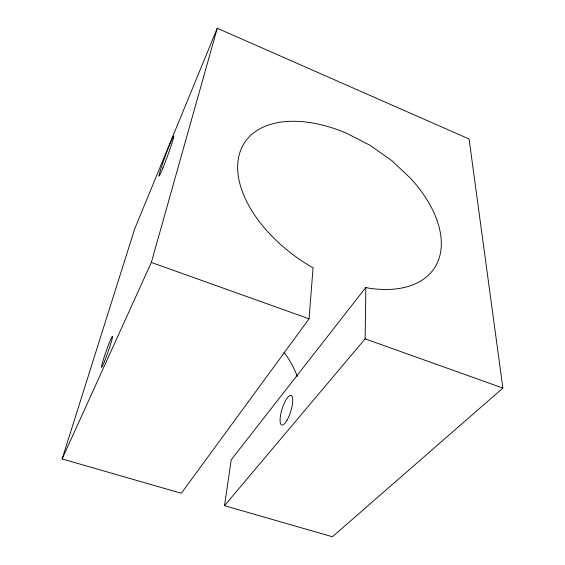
<?xml version="1.0" encoding="UTF-8"?>
<svg xmlns="http://www.w3.org/2000/svg" width="565" height="565" viewBox="0 0 565 565"><rect width="100%" height="100%" fill="white"/><g stroke="black" fill="none" stroke-linecap="round" stroke-linejoin="round"><path stroke-width="0.85" d="M224.503 505.689L365.124 338.845L365.859 287.416L368.408 288.094A113.763 67.115 33.5 0 0 410.826 178.589L391.764 160.615L369.891 145.212L346.296 133.128A113.763 67.115 33.5 0 0 239.256 154.577A113.763 67.115 33.5 0 0 310.453 266.369L313.074 267.633L309.062 318.808L181.33 493.266L62.115 458.957L134.661 228.98L217.271 28.25L469.07 138.99L502.885 388.077L332.411 536.75L224.503 505.689L231.24 459.755L365.859 287.416M62.115 458.957L151.349 262.443L217.271 28.25M151.349 262.443L309.062 318.808M365.124 338.845L502.885 388.077M283.913 352.193A87.088 68.782 33.7 0 1 297.338 376.573M286.964 420.289A15.545 4.499 -72.5 0 0 291.618 395.662A15.545 4.499 -72.5 0 0 280.664 414.583A15.545 4.499 -72.5 0 0 286.964 420.289M104.419 361.558A16.463 1.003 -70.6 0 0 112.541 336.535A16.463 1.003 -70.6 0 0 104.002 357.581A16.463 1.003 -70.6 0 0 104.419 361.558M162.953 167.84A21.35 1.024 -69.8 0 0 173.808 136.214A21.35 1.024 -69.8 0 0 162.339 164.401A21.35 1.024 -69.8 0 0 162.953 167.84"/></g></svg>
